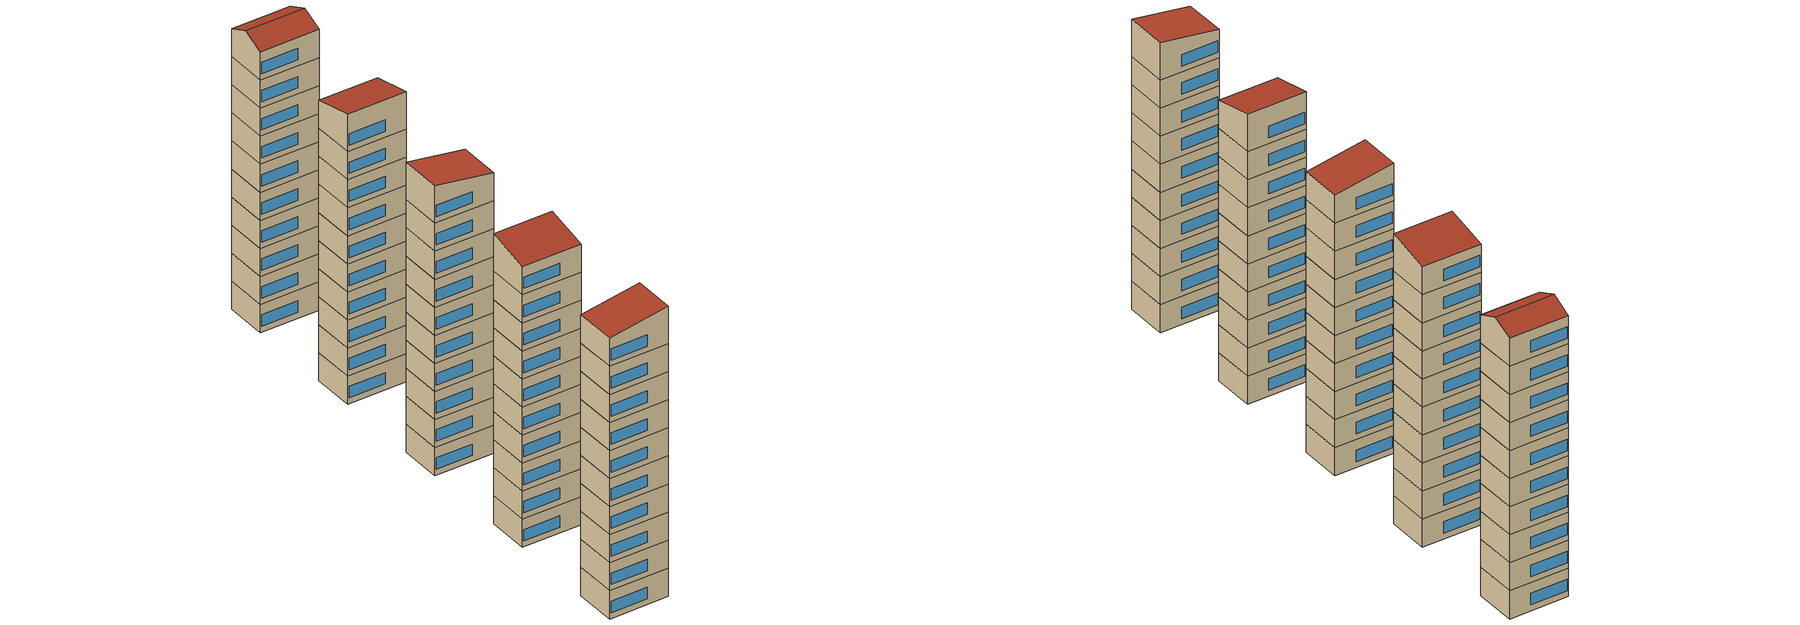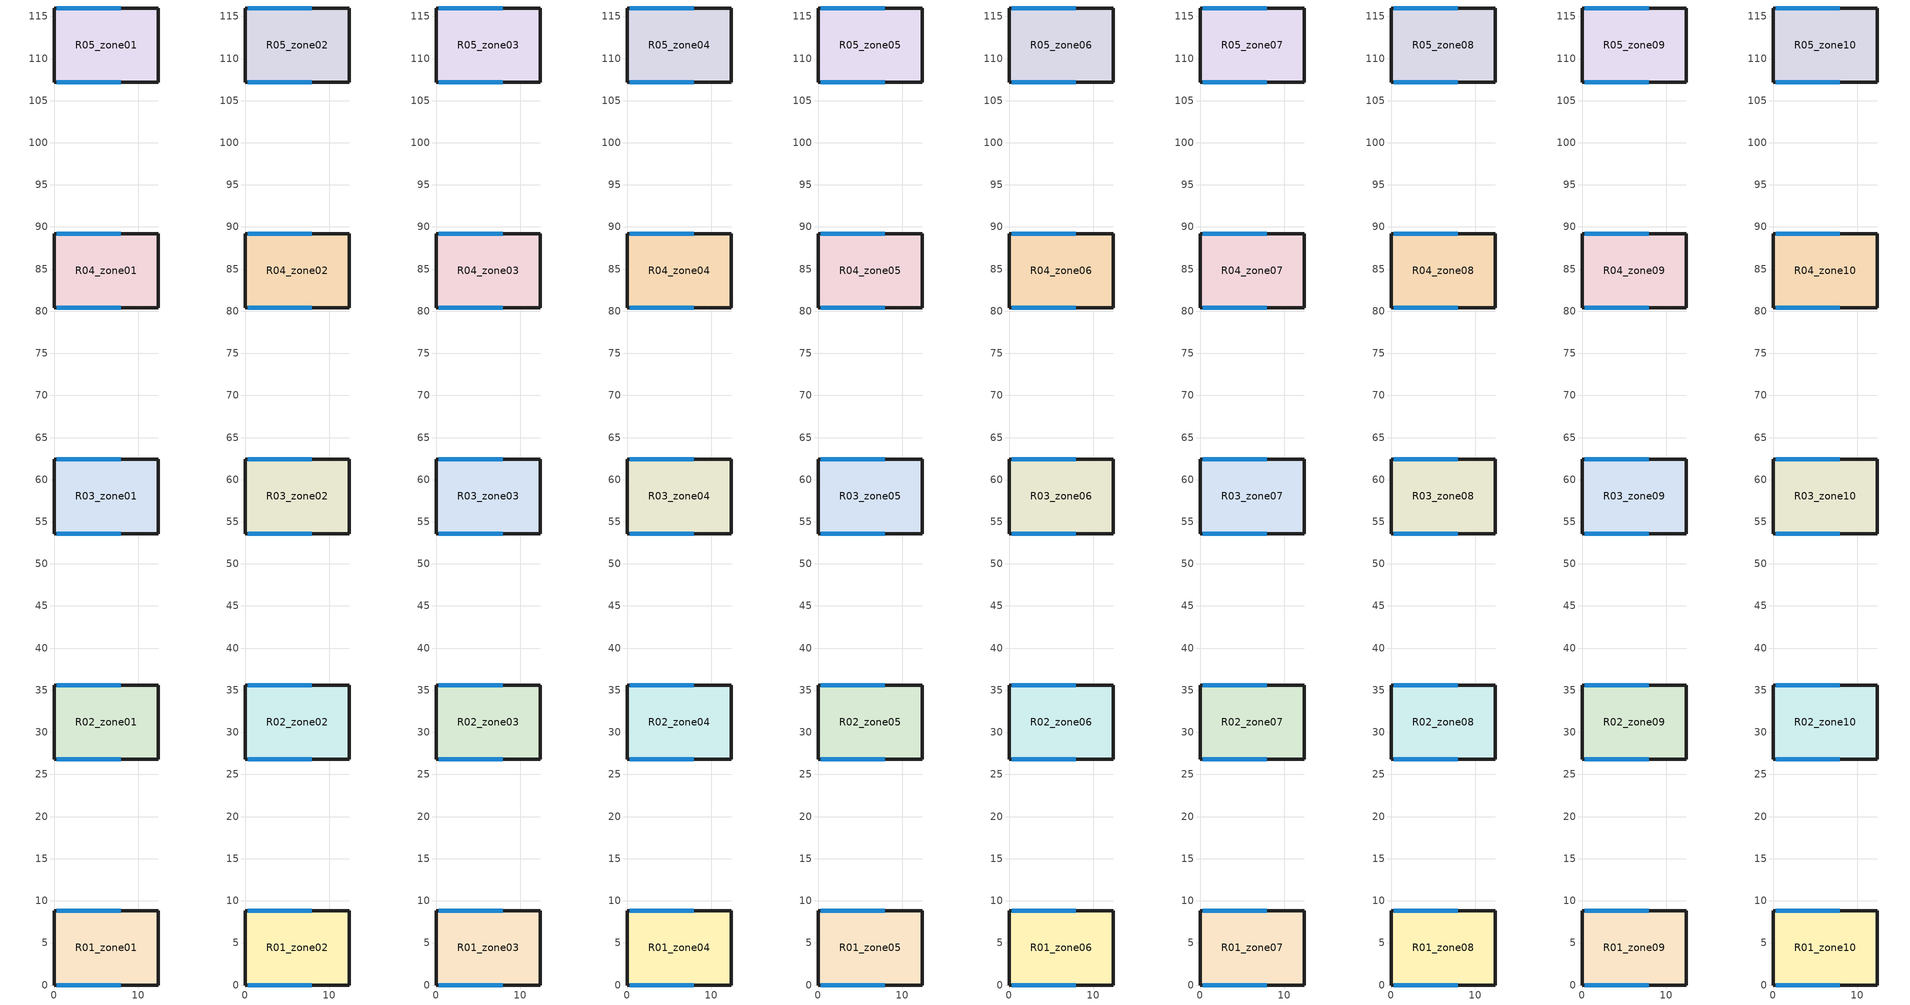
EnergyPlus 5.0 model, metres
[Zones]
R01_zone01
 floor ground (GROUND_FLOOR): 0,0 0,8.8 12.4,8.8 12.4,0 z0
 wall outside (EXT_WALL): 12.4,0 12.4,8.8 0,8.8 0,0 12.4,0 z0:5.9
 window (EXT_WINDOW1): 0.3,0 7.9,0 / 7.9,8.8 0.3,8.8 z1.25:3.65
 ceiling to R01_zone02 (ADJ_CEILING): 12.4,0 12.4,8.8 0,8.8 0,0 z5.9
R02_zone01
 floor ground (GROUND_FLOOR): 0,26.8 0,35.6 12.4,35.6 12.4,26.8 z0
 wall outside (EXT_WALL): 12.4,26.8 12.4,35.6 0,35.6 0,26.8 12.4,26.8 z0:5.9
 window (EXT_WINDOW1): 0.3,26.8 7.9,26.8 / 7.9,35.6 0.3,35.6 z1.25:3.65
 ceiling to R02_zone02 (ADJ_CEILING): 12.4,26.8 12.4,35.6 0,35.6 0,26.8 z5.9
R03_zone01
 floor ground (GROUND_FLOOR): 0,53.6 0,62.4 12.4,62.4 12.4,53.6 z0
 wall outside (EXT_WALL): 12.4,53.6 12.4,62.4 0,62.4 0,53.6 12.4,53.6 z0:5.9
 window (EXT_WINDOW1): 0.3,53.6 7.9,53.6 / 7.9,62.4 0.3,62.4 z1.25:3.65
 ceiling to R03_zone02 (ADJ_CEILING): 12.4,53.6 12.4,62.4 0,62.4 0,53.6 z5.9
R04_zone01
 floor ground (GROUND_FLOOR): 0,80.4 0,89.2 12.4,89.2 12.4,80.4 z0
 wall outside (EXT_WALL): 12.4,80.4 12.4,89.2 0,89.2 0,80.4 12.4,80.4 z0:5.9
 window (EXT_WINDOW1): 0.3,80.4 7.9,80.4 / 7.9,89.2 0.3,89.2 z1.25:3.65
 ceiling to R04_zone02 (ADJ_CEILING): 12.4,80.4 12.4,89.2 0,89.2 0,80.4 z5.9
R05_zone01
 floor ground (GROUND_FLOOR): 0,107.2 0,116 12.4,116 12.4,107.2 z0
 wall outside (EXT_WALL): 12.4,107.2 12.4,116 0,116 0,107.2 12.4,107.2 z0:5.9
 window (EXT_WINDOW1): 0.3,107.2 7.9,107.2 / 7.9,116 0.3,116 z1.25:3.65
 ceiling to R05_zone02 (ADJ_CEILING): 12.4,107.2 12.4,116 0,116 0,107.2 z5.9
R01_zone02
 floor to R01_zone01 (ADJ_CEILING): 0,0 0,8.8 12.4,8.8 12.4,0 z5.9
 wall outside (EXT_WALL): 12.4,0 12.4,8.8 0,8.8 0,0 12.4,0 z5.9:11.8
 window (EXT_WINDOW1): 0.3,0 7.9,0 / 7.9,8.8 0.3,8.8 z7.15:9.55
 ceiling to R01_zone03 (ADJ_CEILING): 12.4,0 12.4,8.8 0,8.8 0,0 z11.8
R02_zone02
 floor to R02_zone01 (ADJ_CEILING): 0,26.8 0,35.6 12.4,35.6 12.4,26.8 z5.9
 wall outside (EXT_WALL): 12.4,26.8 12.4,35.6 0,35.6 0,26.8 12.4,26.8 z5.9:11.8
 window (EXT_WINDOW1): 0.3,26.8 7.9,26.8 / 7.9,35.6 0.3,35.6 z7.15:9.55
 ceiling to R02_zone03 (ADJ_CEILING): 12.4,26.8 12.4,35.6 0,35.6 0,26.8 z11.8
R03_zone02
 floor to R03_zone01 (ADJ_CEILING): 0,53.6 0,62.4 12.4,62.4 12.4,53.6 z5.9
 wall outside (EXT_WALL): 12.4,53.6 12.4,62.4 0,62.4 0,53.6 12.4,53.6 z5.9:11.8
 window (EXT_WINDOW1): 0.3,53.6 7.9,53.6 / 7.9,62.4 0.3,62.4 z7.15:9.55
 ceiling to R03_zone03 (ADJ_CEILING): 12.4,53.6 12.4,62.4 0,62.4 0,53.6 z11.8
R04_zone02
 floor to R04_zone01 (ADJ_CEILING): 0,80.4 0,89.2 12.4,89.2 12.4,80.4 z5.9
 wall outside (EXT_WALL): 12.4,80.4 12.4,89.2 0,89.2 0,80.4 12.4,80.4 z5.9:11.8
 window (EXT_WINDOW1): 0.3,80.4 7.9,80.4 / 7.9,89.2 0.3,89.2 z7.15:9.55
 ceiling to R04_zone03 (ADJ_CEILING): 12.4,80.4 12.4,89.2 0,89.2 0,80.4 z11.8
R05_zone02
 floor to R05_zone01 (ADJ_CEILING): 0,107.2 0,116 12.4,116 12.4,107.2 z5.9
 wall outside (EXT_WALL): 12.4,107.2 12.4,116 0,116 0,107.2 12.4,107.2 z5.9:11.8
 window (EXT_WINDOW1): 0.3,107.2 7.9,107.2 / 7.9,116 0.3,116 z7.15:9.55
 ceiling to R05_zone03 (ADJ_CEILING): 12.4,107.2 12.4,116 0,116 0,107.2 z11.8
R01_zone03
 floor to R01_zone02 (ADJ_CEILING): 0,0 0,8.8 12.4,8.8 12.4,0 z11.8
 wall outside (EXT_WALL): 12.4,0 12.4,8.8 0,8.8 0,0 12.4,0 z11.8:17.7
 window (EXT_WINDOW1): 0.3,0 7.9,0 / 7.9,8.8 0.3,8.8 z13.05:15.45
 ceiling to R01_zone04 (ADJ_CEILING): 12.4,0 12.4,8.8 0,8.8 0,0 z17.7
R02_zone03
 floor to R02_zone02 (ADJ_CEILING): 0,26.8 0,35.6 12.4,35.6 12.4,26.8 z11.8
 wall outside (EXT_WALL): 12.4,26.8 12.4,35.6 0,35.6 0,26.8 12.4,26.8 z11.8:17.7
 window (EXT_WINDOW1): 0.3,26.8 7.9,26.8 / 7.9,35.6 0.3,35.6 z13.05:15.45
 ceiling to R02_zone04 (ADJ_CEILING): 12.4,26.8 12.4,35.6 0,35.6 0,26.8 z17.7
R03_zone03
 floor to R03_zone02 (ADJ_CEILING): 0,53.6 0,62.4 12.4,62.4 12.4,53.6 z11.8
 wall outside (EXT_WALL): 12.4,53.6 12.4,62.4 0,62.4 0,53.6 12.4,53.6 z11.8:17.7
 window (EXT_WINDOW1): 0.3,53.6 7.9,53.6 / 7.9,62.4 0.3,62.4 z13.05:15.45
 ceiling to R03_zone04 (ADJ_CEILING): 12.4,53.6 12.4,62.4 0,62.4 0,53.6 z17.7
R04_zone03
 floor to R04_zone02 (ADJ_CEILING): 0,80.4 0,89.2 12.4,89.2 12.4,80.4 z11.8
 wall outside (EXT_WALL): 12.4,80.4 12.4,89.2 0,89.2 0,80.4 12.4,80.4 z11.8:17.7
 window (EXT_WINDOW1): 0.3,80.4 7.9,80.4 / 7.9,89.2 0.3,89.2 z13.05:15.45
 ceiling to R04_zone04 (ADJ_CEILING): 12.4,80.4 12.4,89.2 0,89.2 0,80.4 z17.7
R05_zone03
 floor to R05_zone02 (ADJ_CEILING): 0,107.2 0,116 12.4,116 12.4,107.2 z11.8
 wall outside (EXT_WALL): 12.4,107.2 12.4,116 0,116 0,107.2 12.4,107.2 z11.8:17.7
 window (EXT_WINDOW1): 0.3,107.2 7.9,107.2 / 7.9,116 0.3,116 z13.05:15.45
 ceiling to R05_zone04 (ADJ_CEILING): 12.4,107.2 12.4,116 0,116 0,107.2 z17.7
R01_zone04
 floor to R01_zone03 (ADJ_CEILING): 0,0 0,8.8 12.4,8.8 12.4,0 z17.7
 wall outside (EXT_WALL): 12.4,0 12.4,8.8 0,8.8 0,0 12.4,0 z17.7:23.6
 window (EXT_WINDOW1): 0.3,0 7.9,0 / 7.9,8.8 0.3,8.8 z18.95:21.35
 ceiling to R01_zone05 (ADJ_CEILING): 12.4,0 12.4,8.8 0,8.8 0,0 z23.6
R02_zone04
 floor to R02_zone03 (ADJ_CEILING): 0,26.8 0,35.6 12.4,35.6 12.4,26.8 z17.7
 wall outside (EXT_WALL): 12.4,26.8 12.4,35.6 0,35.6 0,26.8 12.4,26.8 z17.7:23.6
 window (EXT_WINDOW1): 0.3,26.8 7.9,26.8 / 7.9,35.6 0.3,35.6 z18.95:21.35
 ceiling to R02_zone05 (ADJ_CEILING): 12.4,26.8 12.4,35.6 0,35.6 0,26.8 z23.6
R03_zone04
 floor to R03_zone03 (ADJ_CEILING): 0,53.6 0,62.4 12.4,62.4 12.4,53.6 z17.7
 wall outside (EXT_WALL): 12.4,53.6 12.4,62.4 0,62.4 0,53.6 12.4,53.6 z17.7:23.6
 window (EXT_WINDOW1): 0.3,53.6 7.9,53.6 / 7.9,62.4 0.3,62.4 z18.95:21.35
 ceiling to R03_zone05 (ADJ_CEILING): 12.4,53.6 12.4,62.4 0,62.4 0,53.6 z23.6
R04_zone04
 floor to R04_zone03 (ADJ_CEILING): 0,80.4 0,89.2 12.4,89.2 12.4,80.4 z17.7
 wall outside (EXT_WALL): 12.4,80.4 12.4,89.2 0,89.2 0,80.4 12.4,80.4 z17.7:23.6
 window (EXT_WINDOW1): 0.3,80.4 7.9,80.4 / 7.9,89.2 0.3,89.2 z18.95:21.35
 ceiling to R04_zone05 (ADJ_CEILING): 12.4,80.4 12.4,89.2 0,89.2 0,80.4 z23.6
R05_zone04
 floor to R05_zone03 (ADJ_CEILING): 0,107.2 0,116 12.4,116 12.4,107.2 z17.7
 wall outside (EXT_WALL): 12.4,107.2 12.4,116 0,116 0,107.2 12.4,107.2 z17.7:23.6
 window (EXT_WINDOW1): 0.3,107.2 7.9,107.2 / 7.9,116 0.3,116 z18.95:21.35
 ceiling to R05_zone05 (ADJ_CEILING): 12.4,107.2 12.4,116 0,116 0,107.2 z23.6
R01_zone05
 floor to R01_zone04 (ADJ_CEILING): 0,0 0,8.8 12.4,8.8 12.4,0 z23.6
 wall outside (EXT_WALL): 12.4,0 12.4,8.8 0,8.8 0,0 12.4,0 z23.6:29.5
 window (EXT_WINDOW1): 0.3,0 7.9,0 / 7.9,8.8 0.3,8.8 z24.85:27.25
 ceiling to R01_zone06 (ADJ_CEILING): 12.4,0 12.4,8.8 0,8.8 0,0 z29.5
R02_zone05
 floor to R02_zone04 (ADJ_CEILING): 0,26.8 0,35.6 12.4,35.6 12.4,26.8 z23.6
 wall outside (EXT_WALL): 12.4,26.8 12.4,35.6 0,35.6 0,26.8 12.4,26.8 z23.6:29.5
 window (EXT_WINDOW1): 0.3,26.8 7.9,26.8 / 7.9,35.6 0.3,35.6 z24.85:27.25
 ceiling to R02_zone06 (ADJ_CEILING): 12.4,26.8 12.4,35.6 0,35.6 0,26.8 z29.5
R03_zone05
 floor to R03_zone04 (ADJ_CEILING): 0,53.6 0,62.4 12.4,62.4 12.4,53.6 z23.6
 wall outside (EXT_WALL): 12.4,53.6 12.4,62.4 0,62.4 0,53.6 12.4,53.6 z23.6:29.5
 window (EXT_WINDOW1): 0.3,53.6 7.9,53.6 / 7.9,62.4 0.3,62.4 z24.85:27.25
 ceiling to R03_zone06 (ADJ_CEILING): 12.4,53.6 12.4,62.4 0,62.4 0,53.6 z29.5
R04_zone05
 floor to R04_zone04 (ADJ_CEILING): 0,80.4 0,89.2 12.4,89.2 12.4,80.4 z23.6
 wall outside (EXT_WALL): 12.4,80.4 12.4,89.2 0,89.2 0,80.4 12.4,80.4 z23.6:29.5
 window (EXT_WINDOW1): 0.3,80.4 7.9,80.4 / 7.9,89.2 0.3,89.2 z24.85:27.25
 ceiling to R04_zone06 (ADJ_CEILING): 12.4,80.4 12.4,89.2 0,89.2 0,80.4 z29.5
R05_zone05
 floor to R05_zone04 (ADJ_CEILING): 0,107.2 0,116 12.4,116 12.4,107.2 z23.6
 wall outside (EXT_WALL): 12.4,107.2 12.4,116 0,116 0,107.2 12.4,107.2 z23.6:29.5
 window (EXT_WINDOW1): 0.3,107.2 7.9,107.2 / 7.9,116 0.3,116 z24.85:27.25
 ceiling to R05_zone06 (ADJ_CEILING): 12.4,107.2 12.4,116 0,116 0,107.2 z29.5
R01_zone06
 floor to R01_zone05 (ADJ_CEILING): 0,0 0,8.8 12.4,8.8 12.4,0 z29.5
 wall outside (EXT_WALL): 12.4,0 12.4,8.8 0,8.8 0,0 12.4,0 z29.5:35.4
 window (EXT_WINDOW1): 0.3,0 7.9,0 / 7.9,8.8 0.3,8.8 z30.75:33.15
 ceiling to R01_zone07 (ADJ_CEILING): 12.4,0 12.4,8.8 0,8.8 0,0 z35.4
R02_zone06
 floor to R02_zone05 (ADJ_CEILING): 0,26.8 0,35.6 12.4,35.6 12.4,26.8 z29.5
 wall outside (EXT_WALL): 12.4,26.8 12.4,35.6 0,35.6 0,26.8 12.4,26.8 z29.5:35.4
 window (EXT_WINDOW1): 0.3,26.8 7.9,26.8 / 7.9,35.6 0.3,35.6 z30.75:33.15
 ceiling to R02_zone07 (ADJ_CEILING): 12.4,26.8 12.4,35.6 0,35.6 0,26.8 z35.4
R03_zone06
 floor to R03_zone05 (ADJ_CEILING): 0,53.6 0,62.4 12.4,62.4 12.4,53.6 z29.5
 wall outside (EXT_WALL): 12.4,53.6 12.4,62.4 0,62.4 0,53.6 12.4,53.6 z29.5:35.4
 window (EXT_WINDOW1): 0.3,53.6 7.9,53.6 / 7.9,62.4 0.3,62.4 z30.75:33.15
 ceiling to R03_zone07 (ADJ_CEILING): 12.4,53.6 12.4,62.4 0,62.4 0,53.6 z35.4
R04_zone06
 floor to R04_zone05 (ADJ_CEILING): 0,80.4 0,89.2 12.4,89.2 12.4,80.4 z29.5
 wall outside (EXT_WALL): 12.4,80.4 12.4,89.2 0,89.2 0,80.4 12.4,80.4 z29.5:35.4
 window (EXT_WINDOW1): 0.3,80.4 7.9,80.4 / 7.9,89.2 0.3,89.2 z30.75:33.15
 ceiling to R04_zone07 (ADJ_CEILING): 12.4,80.4 12.4,89.2 0,89.2 0,80.4 z35.4
R05_zone06
 floor to R05_zone05 (ADJ_CEILING): 0,107.2 0,116 12.4,116 12.4,107.2 z29.5
 wall outside (EXT_WALL): 12.4,107.2 12.4,116 0,116 0,107.2 12.4,107.2 z29.5:35.4
 window (EXT_WINDOW1): 0.3,107.2 7.9,107.2 / 7.9,116 0.3,116 z30.75:33.15
 ceiling to R05_zone07 (ADJ_CEILING): 12.4,107.2 12.4,116 0,116 0,107.2 z35.4
R01_zone07
 floor to R01_zone06 (ADJ_CEILING): 0,0 0,8.8 12.4,8.8 12.4,0 z35.4
 wall outside (EXT_WALL): 12.4,0 12.4,8.8 0,8.8 0,0 12.4,0 z35.4:41.3
 window (EXT_WINDOW1): 0.3,0 7.9,0 / 7.9,8.8 0.3,8.8 z36.65:39.05
 ceiling to R01_zone08 (ADJ_CEILING): 12.4,0 12.4,8.8 0,8.8 0,0 z41.3
R02_zone07
 floor to R02_zone06 (ADJ_CEILING): 0,26.8 0,35.6 12.4,35.6 12.4,26.8 z35.4
 wall outside (EXT_WALL): 12.4,26.8 12.4,35.6 0,35.6 0,26.8 12.4,26.8 z35.4:41.3
 window (EXT_WINDOW1): 0.3,26.8 7.9,26.8 / 7.9,35.6 0.3,35.6 z36.65:39.05
 ceiling to R02_zone08 (ADJ_CEILING): 12.4,26.8 12.4,35.6 0,35.6 0,26.8 z41.3
R03_zone07
 floor to R03_zone06 (ADJ_CEILING): 0,53.6 0,62.4 12.4,62.4 12.4,53.6 z35.4
 wall outside (EXT_WALL): 12.4,53.6 12.4,62.4 0,62.4 0,53.6 12.4,53.6 z35.4:41.3
 window (EXT_WINDOW1): 0.3,53.6 7.9,53.6 / 7.9,62.4 0.3,62.4 z36.65:39.05
 ceiling to R03_zone08 (ADJ_CEILING): 12.4,53.6 12.4,62.4 0,62.4 0,53.6 z41.3
R04_zone07
 floor to R04_zone06 (ADJ_CEILING): 0,80.4 0,89.2 12.4,89.2 12.4,80.4 z35.4
 wall outside (EXT_WALL): 12.4,80.4 12.4,89.2 0,89.2 0,80.4 12.4,80.4 z35.4:41.3
 window (EXT_WINDOW1): 0.3,80.4 7.9,80.4 / 7.9,89.2 0.3,89.2 z36.65:39.05
 ceiling to R04_zone08 (ADJ_CEILING): 12.4,80.4 12.4,89.2 0,89.2 0,80.4 z41.3
R05_zone07
 floor to R05_zone06 (ADJ_CEILING): 0,107.2 0,116 12.4,116 12.4,107.2 z35.4
 wall outside (EXT_WALL): 12.4,107.2 12.4,116 0,116 0,107.2 12.4,107.2 z35.4:41.3
 window (EXT_WINDOW1): 0.3,107.2 7.9,107.2 / 7.9,116 0.3,116 z36.65:39.05
 ceiling to R05_zone08 (ADJ_CEILING): 12.4,107.2 12.4,116 0,116 0,107.2 z41.3
R01_zone08
 floor to R01_zone07 (ADJ_CEILING): 0,0 0,8.8 12.4,8.8 12.4,0 z41.3
 wall outside (EXT_WALL): 12.4,0 12.4,8.8 0,8.8 0,0 12.4,0 z41.3:47.2
 window (EXT_WINDOW1): 0.3,0 7.9,0 / 7.9,8.8 0.3,8.8 z42.55:44.95
 ceiling to R01_zone09 (ADJ_CEILING): 12.4,0 12.4,8.8 0,8.8 0,0 z47.2
R02_zone08
 floor to R02_zone07 (ADJ_CEILING): 0,26.8 0,35.6 12.4,35.6 12.4,26.8 z41.3
 wall outside (EXT_WALL): 12.4,26.8 12.4,35.6 0,35.6 0,26.8 12.4,26.8 z41.3:47.2
 window (EXT_WINDOW1): 0.3,26.8 7.9,26.8 / 7.9,35.6 0.3,35.6 z42.55:44.95
 ceiling to R02_zone09 (ADJ_CEILING): 12.4,26.8 12.4,35.6 0,35.6 0,26.8 z47.2
R03_zone08
 floor to R03_zone07 (ADJ_CEILING): 0,53.6 0,62.4 12.4,62.4 12.4,53.6 z41.3
 wall outside (EXT_WALL): 12.4,53.6 12.4,62.4 0,62.4 0,53.6 12.4,53.6 z41.3:47.2
 window (EXT_WINDOW1): 0.3,53.6 7.9,53.6 / 7.9,62.4 0.3,62.4 z42.55:44.95
 ceiling to R03_zone09 (ADJ_CEILING): 12.4,53.6 12.4,62.4 0,62.4 0,53.6 z47.2
R04_zone08
 floor to R04_zone07 (ADJ_CEILING): 0,80.4 0,89.2 12.4,89.2 12.4,80.4 z41.3
 wall outside (EXT_WALL): 12.4,80.4 12.4,89.2 0,89.2 0,80.4 12.4,80.4 z41.3:47.2
 window (EXT_WINDOW1): 0.3,80.4 7.9,80.4 / 7.9,89.2 0.3,89.2 z42.55:44.95
 ceiling to R04_zone09 (ADJ_CEILING): 12.4,80.4 12.4,89.2 0,89.2 0,80.4 z47.2
R05_zone08
 floor to R05_zone07 (ADJ_CEILING): 0,107.2 0,116 12.4,116 12.4,107.2 z41.3
 wall outside (EXT_WALL): 12.4,107.2 12.4,116 0,116 0,107.2 12.4,107.2 z41.3:47.2
 window (EXT_WINDOW1): 0.3,107.2 7.9,107.2 / 7.9,116 0.3,116 z42.55:44.95
 ceiling to R05_zone09 (ADJ_CEILING): 12.4,107.2 12.4,116 0,116 0,107.2 z47.2
R01_zone09
 floor to R01_zone08 (ADJ_CEILING): 0,0 0,8.8 12.4,8.8 12.4,0 z47.2
 wall outside (EXT_WALL): 12.4,0 12.4,8.8 0,8.8 0,0 12.4,0 z47.2:53.1
 window (EXT_WINDOW1): 0.3,0 7.9,0 / 7.9,8.8 0.3,8.8 z48.45:50.85
 ceiling to R01_zone10 (ADJ_CEILING): 12.4,0 12.4,8.8 0,8.8 0,0 z53.1
R02_zone09
 floor to R02_zone08 (ADJ_CEILING): 0,26.8 0,35.6 12.4,35.6 12.4,26.8 z47.2
 wall outside (EXT_WALL): 12.4,26.8 12.4,35.6 0,35.6 0,26.8 12.4,26.8 z47.2:53.1
 window (EXT_WINDOW1): 0.3,26.8 7.9,26.8 / 7.9,35.6 0.3,35.6 z48.45:50.85
 ceiling to R02_zone10 (ADJ_CEILING): 12.4,26.8 12.4,35.6 0,35.6 0,26.8 z53.1
R03_zone09
 floor to R03_zone08 (ADJ_CEILING): 0,53.6 0,62.4 12.4,62.4 12.4,53.6 z47.2
 wall outside (EXT_WALL): 12.4,53.6 12.4,62.4 0,62.4 0,53.6 12.4,53.6 z47.2:53.1
 window (EXT_WINDOW1): 0.3,53.6 7.9,53.6 / 7.9,62.4 0.3,62.4 z48.45:50.85
 ceiling to R03_zone10 (ADJ_CEILING): 12.4,53.6 12.4,62.4 0,62.4 0,53.6 z53.1
R04_zone09
 floor to R04_zone08 (ADJ_CEILING): 0,80.4 0,89.2 12.4,89.2 12.4,80.4 z47.2
 wall outside (EXT_WALL): 12.4,80.4 12.4,89.2 0,89.2 0,80.4 12.4,80.4 z47.2:53.1
 window (EXT_WINDOW1): 0.3,80.4 7.9,80.4 / 7.9,89.2 0.3,89.2 z48.45:50.85
 ceiling to R04_zone10 (ADJ_CEILING): 12.4,80.4 12.4,89.2 0,89.2 0,80.4 z53.1
R05_zone09
 floor to R05_zone08 (ADJ_CEILING): 0,107.2 0,116 12.4,116 12.4,107.2 z47.2
 wall outside (EXT_WALL): 12.4,107.2 12.4,116 0,116 0,107.2 12.4,107.2 z47.2:53.1
 window (EXT_WINDOW1): 0.3,107.2 7.9,107.2 / 7.9,116 0.3,116 z48.45:50.85
 ceiling to R05_zone10 (ADJ_CEILING): 12.4,107.2 12.4,116 0,116 0,107.2 z53.1
R01_zone10
 floor to R01_zone09 (ADJ_CEILING): 0,0 0,8.8 12.4,8.8 12.4,0 z53.1
 wall outside (EXT_WALL): 12.4,0 12.4,8.8 z53.1:61; 0,8.8 0,0 z53.1:59; 12.4,8.8,53.1 0,8.8,53.1 0,8.8,59 12.4,8.8,61; 0,0,53.1 12.4,0,53.1 12.4,0,61 0,0,59
 window (EXT_WINDOW1): 0.3,0 7.9,0 / 7.9,8.8 0.3,8.8 z54.35:56.75
 roof outside (EXT_ROOF): 12.4,0,61 12.4,8.8,61 0,8.8,59 0,0,59
R02_zone10
 floor to R02_zone09 (ADJ_CEILING): 0,26.8 0,35.6 12.4,35.6 12.4,26.8 z53.1
 wall outside (EXT_WALL): 12.4,35.6 0,35.6 z53.1:61; 0,26.8 12.4,26.8 z53.1:59; 12.4,35.6,61 12.4,26.8,59 12.4,26.8,53.1 12.4,35.6,53.1; 0,35.6,53.1 0,26.8,53.1 0,26.8,59 0,35.6,61
 window (EXT_WINDOW1): 0.3,26.8 7.9,26.8 / 7.9,35.6 0.3,35.6 z54.35:56.75
 roof outside (EXT_ROOF): 12.4,26.8,59 12.4,35.6,61 0,35.6,61 0,26.8,59
R03_zone10
 floor to R03_zone09 (ADJ_CEILING): 0,53.6 0,62.4 12.4,62.4 12.4,53.6 z53.1
 wall outside (EXT_WALL): 12.4,53.6 12.4,62.4 z53.1:59; 0,62.4 0,53.6 z53.1:61; 12.4,62.4,53.1 0,62.4,53.1 0,62.4,61 12.4,62.4,59; 0,53.6,53.1 12.4,53.6,53.1 12.4,53.6,59 0,53.6,61
 window (EXT_WINDOW1): 0.3,53.6 7.9,53.6 / 7.9,62.4 0.3,62.4 z54.35:56.75
 roof outside (EXT_ROOF): 12.4,53.6,59 12.4,62.4,59 0,62.4,61 0,53.6,61
R04_zone10
 floor to R04_zone09 (ADJ_CEILING): 0,80.4 0,89.2 12.4,89.2 12.4,80.4 z53.1
 wall outside (EXT_WALL): 12.4,89.2 0,89.2 z53.1:59; 0,80.4 12.4,80.4 z53.1:61; 12.4,89.2,59 12.4,80.4,61 12.4,80.4,53.1 12.4,89.2,53.1; 0,89.2,53.1 0,80.4,53.1 0,80.4,61 0,89.2,59
 window (EXT_WINDOW1): 0.3,80.4 7.9,80.4 / 7.9,89.2 0.3,89.2 z54.35:56.75
 roof outside (EXT_ROOF): 12.4,80.4,61 12.4,89.2,59 0,89.2,59 0,80.4,61
R05_zone10
 floor to R05_zone09 (ADJ_CEILING): 0,107.2 0,116 12.4,116 12.4,107.2 z53.1
 wall outside (EXT_WALL): 12.4,116 0,116 / 0,107.2 12.4,107.2 z53.1:59; 12.4,116,59 12.4,111.6,61 12.4,107.2,59 12.4,107.2,53.1 12.4,116,53.1; 0,116,53.1 0,107.2,53.1 0,107.2,59 0,111.6,61 0,116,59
 window (EXT_WINDOW1): 0.3,107.2 7.9,107.2 / 7.9,116 0.3,116 z54.35:56.75
 roof outside (EXT_ROOF): 0,107.2,59 12.4,107.2,59 12.4,111.6,61 0,111.6,61; 0,111.6,61 12.4,111.6,61 12.4,116,59 0,116,59
[Building]
zone03: North Axis {deg}=0; Terrain=City; Loads Convergence Tolerance Value=0; Temperature Convergence Tolerance Value {deltaC}=0; Solar Distribution=FullInteriorAndExterior; Maximum Number of Warmup Days=0
[Site:Location]
not used: Latitude {deg}=0; Longitude {deg}=0; Time Zone {hr}=0; Elevation {m}=0
[Construction]
GROUND_FLOOR; EXT_WALL; EXT_ROOF; ADJ_CEILING; EXT_WINDOW1: 
[WindowProperty:ShadingControl]
ESHADE=0; ISHADE=INPUT 1*MAX_ISHADE : SHADECNTRL=ISHADE_INTERNAL
[SurfaceProperty:OtherSideCoefficients]
BOUNDARY=IDENTICAL; BOUNDARY=INPUT 1*TBOUNDARY; BOUNDARY=INPUT 1*TBOUNDARY_2; BOUNDARY=INPUT 1*TBOUNDARY_3; BOUNDARY=INPUT 1*TGROUND; BOUNDARY=20; BOUNDARY=15
[Zone]
R01_zone01; R01_zone02; R01_zone03; R01_zone04; R01_zone05; R01_zone06; R01_zone07; R01_zone08; R01_zone09; R01_zone10; R02_zone01; R02_zone02; R02_zone03; R02_zone04; R02_zone05; R02_zone06; R02_zone07; R02_zone08; R02_zone09; R02_zone10; R03_zone01; R03_zone02; R03_zone03; R03_zone04; R03_zone05; R03_zone06; R03_zone07; R03_zone08; R03_zone09; R03_zone10; R04_zone01; R04_zone02; R04_zone03; R04_zone04; R04_zone05; R04_zone06; R04_zone07; R04_zone08; R04_zone09; R04_zone10; R05_zone01; R05_zone02; R05_zone03; R05_zone04; R05_zone05; R05_zone06; R05_zone07; R05_zone08; R05_zone09; R05_zone10: 0, 0, 0, 0, , 1
